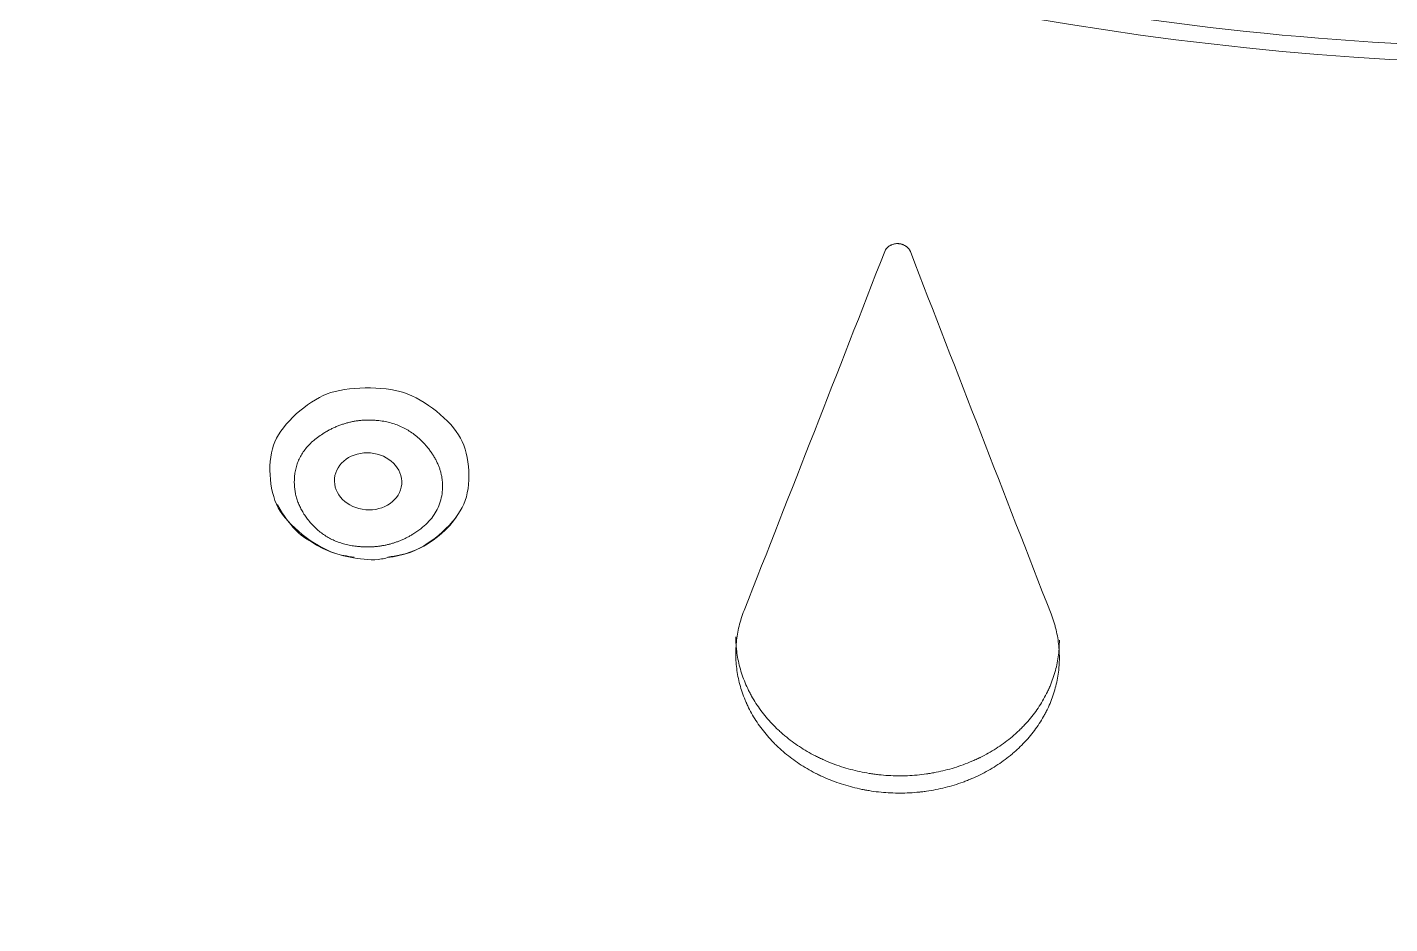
# Model space of a CAD drawing. Header units: millimetres. Extents: x 17284 to 19660, y -6011 to -2651.
# Drawn here: x 18039.88 to 18049.85, y -3892.22 to -3885.66 of the extents above; entities that cross this region are included whole.
import ezdxf

# ---------------------------------------------------------------- set-up
doc = ezdxf.new("R2010")
doc.units = ezdxf.units.MM

msp = doc.modelspace()

# ---------------------------------------------------------------- linework, layer by layer
at = {"linetype": 'Continuous', "lineweight": 18}
for centre, major_axis, ratio, start_param, end_param in [((18051.1865, -3864.158, 0), (54.7921, 0), 0.906308, 4.743974, 10.963989), ((18051.1865, -3867.247, 0), (20.4904, 0), 0.906308, 4.504862, 4.919916), ((18053.3982, -3786.1712, 0), (56.023, 185.7296), 0.133458, 4.160393, 4.177349), ((18040.0869, -3788.8522, 0), (55.9251, -185.405), 0.133458, 5.231439, 5.248393)]:
    msp.add_ellipse(centre, major_axis=major_axis, ratio=ratio, start_param=start_param, end_param=end_param, dxfattribs=at)
for centre, major_axis, ratio in [((18051.1865, -3867.1449, 0), (-20.7321, 0), 0.906308), ((18042.3734, -3888.9856, 0), (0.2459, -0.0209), 0.845797)]:
    msp.add_ellipse(centre, major_axis=major_axis, ratio=ratio, dxfattribs=at)
at = {"linetype": 'Continuous', "lineweight": 13}
msp.add_ellipse((18051.1865, -3864.158, 0), major_axis=(54.7921, 0), ratio=0.906308, start_param=3.141593, end_param=4.680875, dxfattribs=at)
at = {"linetype": 'Continuous', "lineweight": 18}
for points, knots in [([(17994.9123, -3872.7065, 0), (17994.929, -3872.803, 0), (17995.1256, -3873.9093, 0), (17995.68, -3875.9964, 0), (17996.5934, -3878.9508, 0), (17997.7154, -3881.8474, 0), (17999.0177, -3884.68, 0), (18000.5023, -3887.4377, 0), (18002.1623, -3890.1114, 0), (18003.9926, -3892.6916, 0), (18005.9868, -3895.1695, 0), (18008.1381, -3897.5363, 0), (18010.4389, -3899.7839, 0), (18012.8814, -3901.9044, 0), (18015.457, -3903.8905, 0), (18018.157, -3905.7351, 0), (18020.9718, -3907.4318, 0), (18023.8918, -3908.9747, 0), (18026.9068, -3910.3585, 0), (18030.0062, -3911.5782, 0), (18033.1794, -3912.6296, 0), (18036.4153, -3913.5093, 0), (18039.7026, -3914.2132, 0), (18043.03, -3914.7425, 0), (18046.2858, -3915.0716, 0), (18048.4332, -3915.2022, 0), (18049.4574, -3915.2211, 0)], [0, 0, 0, 0, 0.004134, 0.04746, 0.090793, 0.134137, 0.177494, 0.220866, 0.264253, 0.307657, 0.351077, 0.394515, 0.437969, 0.481438, 0.524923, 0.568421, 0.611932, 0.655453, 0.698985, 0.742526, 0.786075, 0.82963, 0.873191, 0.916757, 0.960326, 1, 1, 1, 1]), ([(18046.1566, -3887.302, 0), (18046.1582, -3887.2978, 0), (18046.1622, -3887.2898, 0), (18046.1676, -3887.2824, 0), (18046.1714, -3887.278, 0), (18046.173, -3887.2763, 0), (18046.1763, -3887.2729, 0), (18046.1824, -3887.2673, 0), (18046.1882, -3887.2632, 0), (18046.1934, -3887.26, 0), (18046.1944, -3887.2594, 0), (18046.1966, -3887.2582, 0), (18046.1977, -3887.2576, 0), (18046.201, -3887.2559, 0), (18046.2077, -3887.2527, 0), (18046.2148, -3887.2503, 0), (18046.2221, -3887.2483, 0), (18046.2246, -3887.2477, 0), (18046.2284, -3887.247, 0), (18046.2297, -3887.2468, 0), (18046.2322, -3887.2464, 0), (18046.2385, -3887.2455, 0), (18046.2449, -3887.2451, 0), (18046.2526, -3887.2452, 0), (18046.2552, -3887.2453, 0), (18046.2591, -3887.2456, 0), (18046.2604, -3887.2457, 0), (18046.263, -3887.246, 0), (18046.2694, -3887.2468, 0), (18046.2756, -3887.2481, 0), (18046.2829, -3887.2502, 0), (18046.2866, -3887.2514, 0), (18046.2913, -3887.2532, 0), (18046.2937, -3887.2542, 0), (18046.2994, -3887.2568, 0), (18046.3038, -3887.2591, 0), (18046.3101, -3887.263, 0), (18046.3131, -3887.2651, 0), (18046.316, -3887.2673, 0), (18046.3179, -3887.2688, 0), (18046.3188, -3887.2696, 0), (18046.3234, -3887.2735, 0), (18046.3301, -3887.2803, 0), (18046.3356, -3887.2878, 0), (18046.3385, -3887.2927, 0), (18046.3391, -3887.2937, 0), (18046.3402, -3887.2958, 0), (18046.3418, -3887.2988, 0), (18046.3431, -3887.3019, 0), (18046.344, -3887.304, 0)], [0, 0, 0, 0, 0.0625, 0.125, 0.125, 0.140625, 0.15625, 0.1875, 0.25, 0.25, 0.265625, 0.265625, 0.28125, 0.28125, 0.3125, 0.375, 0.375, 0.40625, 0.40625, 0.421875, 0.421875, 0.4375, 0.5, 0.5, 0.53125, 0.53125, 0.546875, 0.546875, 0.5625, 0.625, 0.625, 0.65625, 0.671875, 0.6875, 0.6875, 0.75, 0.75, 0.78125, 0.796875, 0.796875, 0.8125, 0.8125, 0.875, 0.9375, 0.9375, 0.953125, 0.953125, 0.96875, 1, 1, 1, 1]), ([(18042.2714, -3889.5399, 0), (18042.2191, -3889.5342, 0), (18042.1705, -3889.5248, 0), (18041.9786, -3889.4615, 0), (18041.7841, -3889.3067, 0), (18041.6455, -3889.0504, 0), (18041.6338, -3888.8266, 0), (18041.7468, -3888.5637, 0), (18041.9257, -3888.4018, 0), (18042.22, -3888.2903, 0), (18042.4843, -3888.2859, 0), (18042.7869, -3888.3857, 0), (18042.9815, -3888.5405, 0), (18043.1201, -3888.7968, 0), (18043.1318, -3889.0206, 0), (18043.0188, -3889.2834, 0), (18042.8399, -3889.4454, 0), (18042.6441, -3889.5195, 0), (18042.5827, -3889.5324, 0), (18042.5169, -3889.5395, 0)], [0, 0, 0, 0, 0.035233, 0.035233, 0.166847, 0.166847, 0.298461, 0.298461, 0.430075, 0.430075, 0.561689, 0.561689, 0.693303, 0.693303, 0.824917, 0.824917, 0.95653, 0.95653, 1, 1, 1, 1]), ([(18042.2883, -3889.461, 0), (18042.2971, -3889.462, 0), (18042.3145, -3889.4637, 0), (18042.3406, -3889.4652, 0), (18042.3665, -3889.4658, 0), (18042.3921, -3889.4654, 0), (18042.4175, -3889.4641, 0), (18042.4426, -3889.4618, 0), (18042.4674, -3889.4585, 0), (18042.492, -3889.4542, 0), (18042.5163, -3889.449, 0), (18042.5404, -3889.4428, 0), (18042.5642, -3889.4356, 0), (18042.5878, -3889.4275, 0), (18042.6111, -3889.4184, 0), (18042.6341, -3889.4084, 0), (18042.6569, -3889.3973, 0), (18042.6795, -3889.3853, 0), (18042.7147, -3889.3648, 0), (18042.7597, -3889.3342, 0), (18042.8093, -3889.2904, 0), (18042.8498, -3889.2427, 0), (18042.8812, -3889.1912, 0), (18042.9033, -3889.1358, 0), (18042.9137, -3889.0886, 0), (18042.9177, -3889.0516, 0), (18042.9189, -3889.0258, 0), (18042.9184, -3889.0001, 0), (18042.9162, -3888.9747, 0), (18042.9124, -3888.9495, 0), (18042.9069, -3888.9244, 0), (18042.8998, -3888.8995, 0), (18042.891, -3888.8749, 0), (18042.8805, -3888.8504, 0), (18042.8684, -3888.8261, 0), (18042.8546, -3888.8019, 0), (18042.8391, -3888.778, 0), (18042.822, -3888.7543, 0), (18042.7999, -3888.7266, 0), (18042.7724, -3888.6961, 0), (18042.7389, -3888.6643, 0), (18042.7035, -3888.6361, 0), (18042.6663, -3888.6114, 0), (18042.6272, -3888.5901, 0), (18042.5863, -3888.5724, 0), (18042.5436, -3888.5582, 0), (18042.499, -3888.5476, 0), (18042.4591, -3888.5414, 0), (18042.4247, -3888.5382, 0), (18042.3964, -3888.5368, 0), (18042.3684, -3888.5366, 0), (18042.3407, -3888.5376, 0), (18042.3131, -3888.5399, 0), (18042.2859, -3888.5435, 0), (18042.2588, -3888.5482, 0), (18042.232, -3888.5542, 0), (18042.2054, -3888.5615, 0), (18042.1791, -3888.57, 0), (18042.153, -3888.5797, 0), (18042.1271, -3888.5907, 0), (18042.1015, -3888.6029, 0), (18042.0762, -3888.6164, 0), (18042.0457, -3888.6342, 0), (18042.0116, -3888.6567, 0), (18041.9758, -3888.6847, 0), (18041.9439, -3888.7143, 0), (18041.916, -3888.7455, 0), (18041.8922, -3888.7784, 0), (18041.8723, -3888.8129, 0), (18041.8565, -3888.849, 0), (18041.8448, -3888.8868, 0), (18041.8386, -3888.9185, 0), (18041.8355, -3888.9434, 0), (18041.834, -3888.961, 0), (18041.8332, -3888.9784, 0), (18041.8331, -3888.9957, 0), (18041.8336, -3889.0128, 0), (18041.8349, -3889.0299, 0), (18041.8368, -3889.0468, 0), (18041.8395, -3889.0636, 0), (18041.8428, -3889.0803, 0), (18041.8468, -3889.0968, 0), (18041.8515, -3889.1133, 0), (18041.8569, -3889.1296, 0), (18041.863, -3889.1458, 0), (18041.8698, -3889.1619, 0), (18041.8773, -3889.1778, 0), (18041.8855, -3889.1936, 0), (18041.8943, -3889.2093, 0), (18041.9039, -3889.2249, 0), (18041.9141, -3889.2404, 0), (18041.9251, -3889.2557, 0), (18041.9411, -3889.2767, 0), (18041.963, -3889.3024, 0), (18041.9919, -3889.3314, 0), (18042.0226, -3889.3576, 0), (18042.0552, -3889.3809, 0), (18042.0895, -3889.4014, 0), (18042.1258, -3889.4191, 0), (18042.1638, -3889.434, 0), (18042.2036, -3889.446, 0), (18042.2453, -3889.4552, 0), (18042.2738, -3889.4594, 0), (18042.2883, -3889.461, 0)], [0, 0, 0, 0, 0.007719, 0.015343, 0.022886, 0.030363, 0.037788, 0.045176, 0.052543, 0.059905, 0.067277, 0.074674, 0.082113, 0.089607, 0.097172, 0.104822, 0.112572, 0.120433, 0.12842, 0.15052, 0.171548, 0.191863, 0.211863, 0.231966, 0.252581, 0.261581, 0.270472, 0.279279, 0.28803, 0.296751, 0.305471, 0.314216, 0.323015, 0.331894, 0.340879, 0.349995, 0.359267, 0.368718, 0.378368, 0.393363, 0.407774, 0.421703, 0.435263, 0.448577, 0.461773, 0.474985, 0.488345, 0.501981, 0.51031, 0.518545, 0.526709, 0.534824, 0.542912, 0.550997, 0.5591, 0.567246, 0.575455, 0.583751, 0.592154, 0.600685, 0.609362, 0.618206, 0.627232, 0.642152, 0.656539, 0.67049, 0.684111, 0.697515, 0.710823, 0.724157, 0.737639, 0.751386, 0.757515, 0.763579, 0.769584, 0.775536, 0.781443, 0.787312, 0.793149, 0.798962, 0.804758, 0.810544, 0.816328, 0.822118, 0.82792, 0.833743, 0.839593, 0.845477, 0.851403, 0.857378, 0.863407, 0.869499, 0.875658, 0.888936, 0.901776, 0.914264, 0.926491, 0.938556, 0.95056, 0.962606, 0.974797, 0.98723, 1, 1, 1, 1]), ([(18041.7095, -3889.1556, 0), (18041.7334, -3889.2029, 0), (18041.7936, -3889.2904, 0), (18041.8775, -3889.3832, 0), (18041.9394, -3889.4171, 0), (18041.9511, -3889.4229, 0)], [0, 0, 0, 0, 0.440732, 0.897631, 1, 1, 1, 1]), ([(18042.5145, -3889.5439, 0), (18042.5723, -3889.5366, 0), (18042.7003, -3889.507, 0), (18042.8824, -3889.4055, 0), (18042.9794, -3889.3037, 0), (18043.0207, -3889.2438, 0)], [0, 0, 0, 0, 0.270026, 0.632751, 1, 1, 1, 1]), ([(18041.9511, -3889.4229, 0), (18041.9903, -3889.4502, 0), (18042.0881, -3889.5057, 0), (18042.2672, -3889.5494, 0), (18042.4212, -3889.5672, 0), (18042.5006, -3889.5478, 0), (18042.5145, -3889.5439, 0)], [0, 0, 0, 0, 0.244711, 0.581372, 0.926893, 1, 1, 1, 1]), ([(18045.1262, -3889.9319, 0), (18045.1188, -3889.9507, 0), (18045.1054, -3889.9886, 0), (18045.0893, -3890.046, 0), (18045.0773, -3890.1039, 0), (18045.0693, -3890.1624, 0), (18045.066, -3890.2117, 0), (18045.0655, -3890.2464, 0), (18045.0657, -3890.2613, 0), (18045.0658, -3890.2688, 0), (18045.0659, -3890.2713, 0), (18045.066, -3890.2763, 0), (18045.0668, -3890.2987, 0), (18045.0698, -3890.3407, 0), (18045.0782, -3890.3995, 0), (18045.0906, -3890.4577, 0), (18045.107, -3890.5154, 0), (18045.1241, -3890.5629, 0), (18045.1359, -3890.5912, 0), (18045.141, -3890.6029, 0), (18045.142, -3890.6053, 0), (18045.1441, -3890.61, 0), (18045.1473, -3890.617, 0), (18045.1592, -3890.6426, 0), (18045.1804, -3890.6836, 0), (18045.2123, -3890.7367, 0), (18045.2478, -3890.788, 0), (18045.2868, -3890.8377, 0), (18045.3187, -3890.8736, 0), (18045.3374, -3890.8931, 0), (18045.3431, -3890.899, 0), (18045.3469, -3890.9028, 0), (18045.3584, -3890.9144, 0), (18045.3838, -3890.9389, 0), (18045.4245, -3890.975, 0), (18045.4761, -3891.0157, 0), (18045.5304, -3891.0537, 0), (18045.5874, -3891.0891, 0), (18045.6272, -3891.1109, 0), (18045.6501, -3891.1226, 0), (18045.6527, -3891.1239, 0), (18045.6578, -3891.1265, 0), (18045.6655, -3891.1304, 0), (18045.6835, -3891.1391, 0), (18045.7198, -3891.156, 0), (18045.7727, -3891.1779, 0), (18045.8376, -3891.201, 0), (18045.9041, -3891.2207, 0), (18045.9607, -3891.2345, 0), (18045.9981, -3891.2421, 0), (18046.0126, -3891.2448, 0), (18046.0184, -3891.2458, 0), (18046.0271, -3891.2474, 0), (18046.0591, -3891.2528, 0), (18046.1114, -3891.26, 0), (18046.1814, -3891.2659, 0), (18046.2514, -3891.2684, 0), (18046.3216, -3891.2674, 0), (18046.3743, -3891.2639, 0), (18046.4036, -3891.261, 0), (18046.4124, -3891.2601, 0), (18046.4182, -3891.2595, 0), (18046.4358, -3891.2575, 0), (18046.4736, -3891.2526, 0), (18046.5309, -3891.2428, 0), (18046.5984, -3891.2278, 0), (18046.6646, -3891.2094, 0), (18046.7188, -3891.1913, 0), (18046.7561, -3891.1771, 0), (18046.7746, -3891.1696, 0), (18046.7825, -3891.1664, 0), (18046.7878, -3891.1642, 0), (18046.8115, -3891.1541, 0), (18046.8551, -3891.1341, 0), (18046.9142, -3891.1029, 0), (18046.9708, -3891.0689, 0), (18047.025, -3891.0321, 0), (18047.068, -3890.9991, 0), (18047.0929, -3890.9782, 0), (18047.1052, -3890.9676, 0), (18047.1092, -3890.964, 0), (18047.1173, -3890.9568, 0), (18047.1372, -3890.9388, 0), (18047.1715, -3890.9053, 0), (18047.2137, -3890.8587, 0), (18047.2526, -3890.8101, 0), (18047.288, -3890.7596, 0), (18047.312, -3890.7202, 0), (18047.3244, -3890.6978, 0), (18047.3281, -3890.6911, 0), (18047.3305, -3890.6866, 0), (18047.3377, -3890.673, 0), (18047.3525, -3890.6434, 0), (18047.3728, -3890.5974, 0), (18047.3932, -3890.5412, 0), (18047.4097, -3890.4841, 0), (18047.4222, -3890.426, 0), (18047.4278, -3890.3867, 0), (18047.4303, -3890.3644, 0), (18047.4308, -3890.3595, 0), (18047.4317, -3890.3496, 0), (18047.4331, -3890.3322, 0), (18047.4351, -3890.2976, 0), (18047.4353, -3890.2483, 0), (18047.4314, -3890.1893, 0), (18047.4235, -3890.1306, 0), (18047.4135, -3890.0818, 0), (18047.4047, -3890.0478, 0), (18047.4005, -3890.0332, 0), (18047.3976, -3890.0235, 0), (18047.3962, -3890.0187, 0), (18047.3885, -3889.9945, 0), (18047.3818, -3889.9753, 0), (18047.3744, -3889.9563, 0)], [0, 0, 0, 0, 0.015625, 0.03125, 0.046875, 0.0625, 0.078125, 0.085937, 0.089844, 0.089844, 0.091797, 0.091797, 0.09375, 0.109375, 0.125, 0.140625, 0.15625, 0.171875, 0.179687, 0.179687, 0.181641, 0.181641, 0.183594, 0.1875, 0.203125, 0.21875, 0.234375, 0.25, 0.265625, 0.269531, 0.269531, 0.271484, 0.273437, 0.28125, 0.296875, 0.3125, 0.328125, 0.34375, 0.359375, 0.359375, 0.361328, 0.361328, 0.363281, 0.367187, 0.375, 0.390625, 0.40625, 0.421875, 0.4375, 0.445312, 0.447266, 0.447266, 0.449219, 0.453125, 0.46875, 0.484375, 0.5, 0.515625, 0.53125, 0.535156, 0.535156, 0.537109, 0.539062, 0.546875, 0.5625, 0.578125, 0.59375, 0.609375, 0.617187, 0.621094, 0.623047, 0.623047, 0.625, 0.640625, 0.65625, 0.671875, 0.6875, 0.703125, 0.710937, 0.710937, 0.714844, 0.714844, 0.71875, 0.734375, 0.75, 0.765625, 0.78125, 0.796875, 0.800781, 0.800781, 0.802734, 0.804687, 0.8125, 0.828125, 0.84375, 0.859375, 0.875, 0.890625, 0.890625, 0.892578, 0.894531, 0.898437, 0.90625, 0.921875, 0.9375, 0.953125, 0.96875, 0.976562, 0.980469, 0.980469, 0.984375, 0.984375, 1, 1, 1, 1]), ([(18047.435, -3890.1488, 0), (18047.435, -3890.1496, 0), (18047.435, -3890.1553, 0), (18047.4349, -3890.161, 0), (18047.4347, -3890.171, 0), (18047.4345, -3890.176, 0), (18047.4336, -3890.2008, 0), (18047.4307, -3890.2403, 0), (18047.4223, -3890.2989, 0), (18047.4099, -3890.3568, 0), (18047.3935, -3890.4139, 0), (18047.3765, -3890.461, 0), (18047.3637, -3890.4913, 0), (18047.3586, -3890.5029, 0), (18047.3565, -3890.5076, 0), (18047.3533, -3890.5145, 0), (18047.3414, -3890.5398, 0), (18047.3203, -3890.5802, 0), (18047.2885, -3890.6324, 0), (18047.2532, -3890.6829, 0), (18047.2144, -3890.7316, 0), (18047.1825, -3890.7667, 0), (18047.1639, -3890.7858, 0), (18047.1583, -3890.7915, 0), (18047.1545, -3890.7952, 0), (18047.143, -3890.8065, 0), (18047.1178, -3890.8304, 0), (18047.0772, -3890.8656, 0), (18047.0259, -3890.905, 0), (18046.9719, -3890.9418, 0), (18046.9152, -3890.9759, 0), (18046.8756, -3890.9969, 0), (18046.8528, -3891.0081, 0), (18046.8477, -3891.0106, 0), (18046.8375, -3891.0155, 0), (18046.8195, -3891.0239, 0), (18046.7833, -3891.04, 0), (18046.7306, -3891.0608, 0), (18046.6659, -3891.0826, 0), (18046.5997, -3891.101, 0), (18046.5433, -3891.1136, 0), (18046.5032, -3891.121, 0), (18046.4858, -3891.1239, 0), (18046.4771, -3891.1252, 0), (18046.4742, -3891.1257, 0), (18046.4684, -3891.1265, 0), (18046.4422, -3891.1304, 0), (18046.3928, -3891.1362, 0), (18046.3229, -3891.1408, 0), (18046.2529, -3891.142, 0), (18046.1828, -3891.1396, 0), (18046.1301, -3891.1351, 0), (18046.1008, -3891.1317, 0), (18046.0891, -3891.1303, 0), (18046.0832, -3891.1295, 0), (18046.0656, -3891.1271, 0), (18046.0306, -3891.1219, 0), (18045.9731, -3891.111, 0), (18045.9054, -3891.0947, 0), (18045.839, -3891.0749, 0), (18045.7739, -3891.0519, 0), (18045.7313, -3891.0343, 0), (18045.705, -3891.0225, 0), (18045.6997, -3891.0202, 0), (18045.6893, -3891.0153, 0), (18045.6737, -3891.008, 0), (18045.6379, -3890.9903, 0), (18045.5884, -3890.9632, 0), (18045.5315, -3890.928, 0), (18045.4771, -3890.89, 0), (18045.4339, -3890.856, 0), (18045.409, -3890.8346, 0), (18045.3966, -3890.8237, 0), (18045.3926, -3890.82, 0), (18045.3844, -3890.8126, 0), (18045.3644, -3890.7941, 0), (18045.3299, -3890.7597, 0), (18045.2875, -3890.7121, 0), (18045.2485, -3890.6625, 0), (18045.2129, -3890.6111, 0), (18045.1888, -3890.5711, 0), (18045.1763, -3890.5484, 0), (18045.1714, -3890.5393, 0), (18045.169, -3890.5347, 0), (18045.1619, -3890.5209, 0), (18045.1481, -3890.4933, 0), (18045.1278, -3890.4467, 0), (18045.1074, -3890.3899, 0), (18045.0909, -3890.3323, 0), (18045.0784, -3890.274, 0), (18045.0727, -3890.2345, 0), (18045.0703, -3890.2122, 0), (18045.0698, -3890.2072, 0), (18045.0688, -3890.1972, 0), (18045.0674, -3890.1799, 0), (18045.066, -3890.1544, 0), (18045.0656, -3890.134, 0), (18045.0656, -3890.1235, 0)], [0, 0, 0, 0, 0.000714, 0.005425, 0.005425, 0.010135, 0.010135, 0.028978, 0.04782, 0.066662, 0.085504, 0.104347, 0.113768, 0.116123, 0.116123, 0.118478, 0.123189, 0.142031, 0.160874, 0.179716, 0.198558, 0.2174, 0.222111, 0.222111, 0.224466, 0.226822, 0.236243, 0.255085, 0.273927, 0.29277, 0.311612, 0.330454, 0.330454, 0.332809, 0.335165, 0.339875, 0.349296, 0.368139, 0.386981, 0.405823, 0.424665, 0.434087, 0.438797, 0.438797, 0.441152, 0.441152, 0.443508, 0.46235, 0.481192, 0.500035, 0.518877, 0.537719, 0.54243, 0.54243, 0.54714, 0.54714, 0.556561, 0.575404, 0.594246, 0.613088, 0.631931, 0.650773, 0.650773, 0.655483, 0.655483, 0.660194, 0.669615, 0.688457, 0.7073, 0.726142, 0.744984, 0.754405, 0.754405, 0.759116, 0.759116, 0.763827, 0.782669, 0.801511, 0.820353, 0.839196, 0.858038, 0.862748, 0.862748, 0.867459, 0.867459, 0.87688, 0.895722, 0.914565, 0.933407, 0.952249, 0.971092, 0.971092, 0.973447, 0.975802, 0.980513, 0.989934, 1, 1, 1, 1])]:
    msp.add_open_spline(points, degree=3, knots=knots, dxfattribs=at)

doc.saveas('drawing.dxf')
